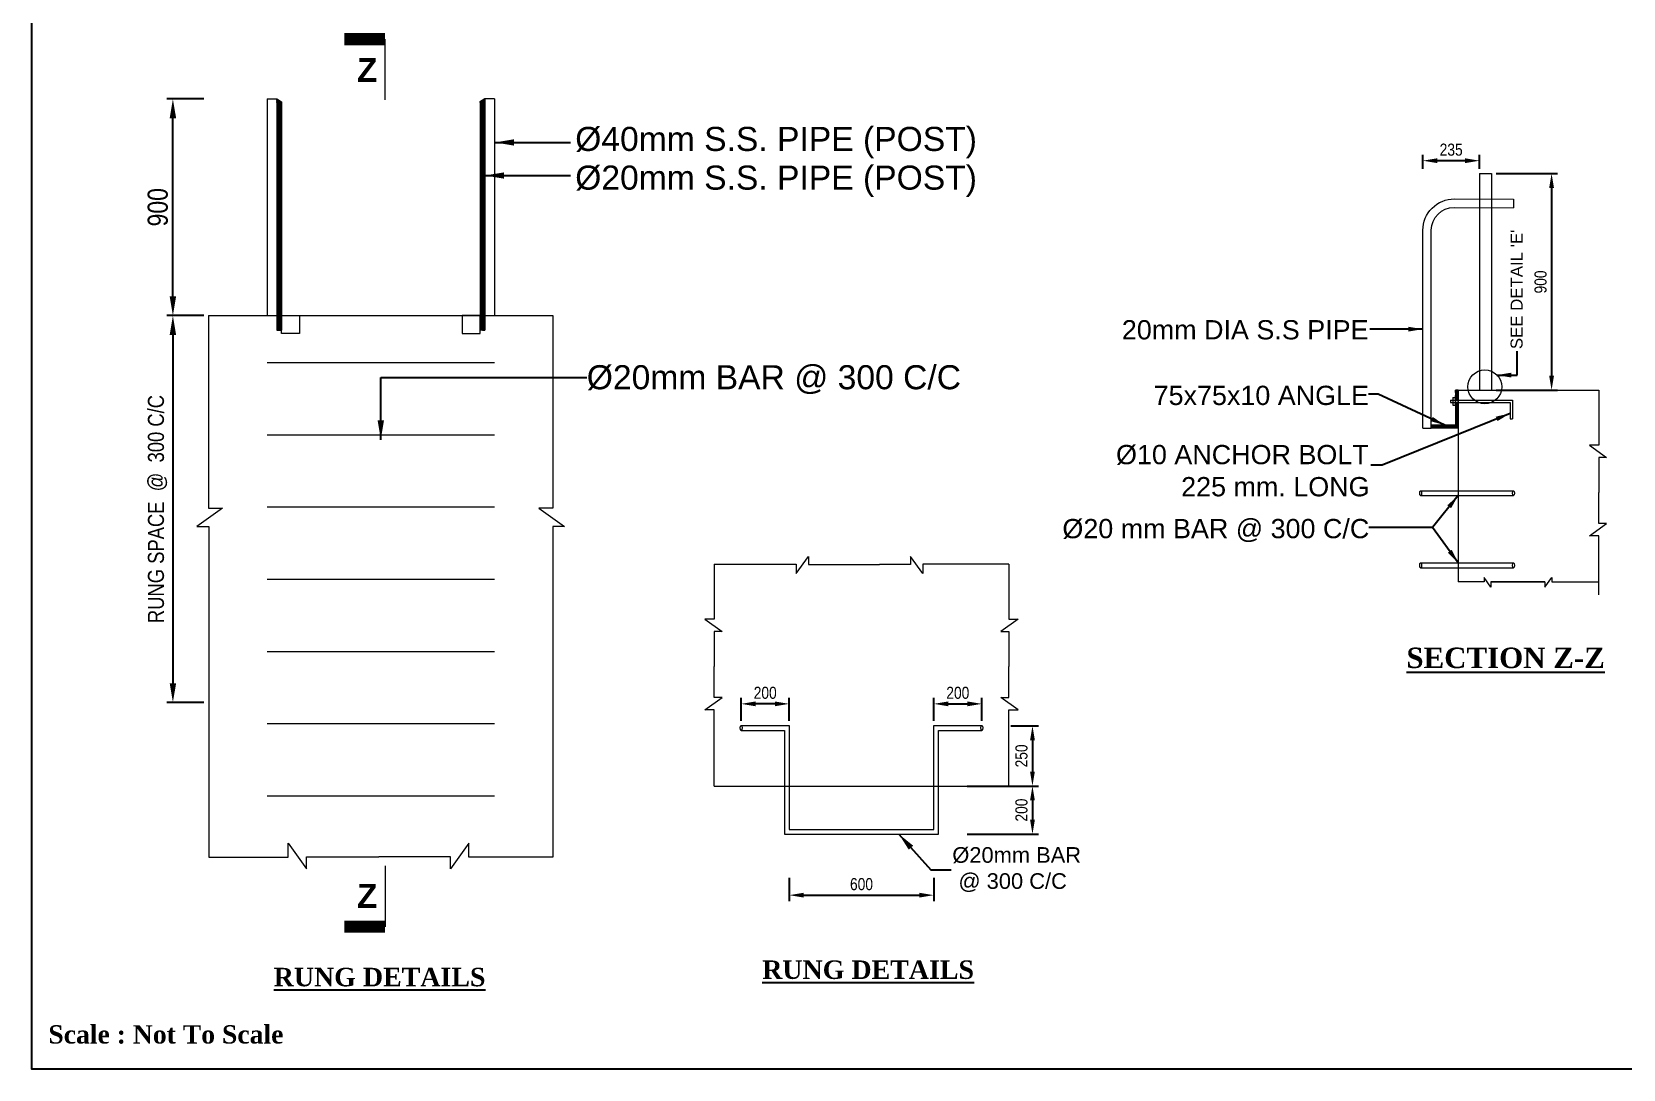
# Model space of a CAD drawing. Extents: x -119161 to 3778985, y -718511 to -30958.
# Drawn here: x 3215947 to 3222557, y -263409 to -259100 of the extents above; entities that cross this region are included whole.
import ezdxf

# ---------------------------------------------------------------- set-up
doc = ezdxf.new("R2010")
doc.units = 0
doc.header["$MEASUREMENT"] = 0
doc.layers.get('DEFPOINTS').update_dxf_attribs({"linetype": 'CONTINUOUS'})
doc.layers.add('Dim', color=7, linetype='CONTINUOUS', lineweight=9)
doc.layers.add('ROD', color=1, linetype='CONTINUOUS', lineweight=30)
doc.layers.add('LINE', color=7, linetype='CONTINUOUS')
doc.layers.add('TEXT', color=10, linetype='CONTINUOUS')
doc.styles.add('ARIAL', font='ARIALN.TTF')
doc.styles.add('DIM', font='isocp3.shx')
doc.styles.get("Standard").update_dxf_attribs({"font": 'times.ttf', "height": 250})
doc.styles.add('style1', font='times.ttf')
doc.dimstyles.new('Dim_25', dxfattribs={"dimtxt": 50, "dimasz": 50, "dimexe": 25, "dimexo": 20, "dimgap": 20, "dimtad": 1, "dimdec": 0, "dimzin": 0, "dimdsep": 46, "dimtxsty": 'DIM', "dimcen": 0.09, "dimclrd": 5, "dimclre": 5, "dimclrt": 7, "dimadec": 0, "dimazin": 0, "dimtfac": 1, "dimtdec": 0, "dimtmove": 0, "dimatfit": 3, "dimfxl": 1, "dimtolj": 1, "dimtzin": 0, "dimarcsym": 0})
doc.dimstyles.get("Standard").update_dxf_attribs({"dimtxt": 75, "dimasz": 75, "dimexe": 60, "dimexo": 60, "dimgap": 100, "dimtad": 1, "dimdec": 0, "dimzin": 0, "dimdsep": 46, "dimtxsty": 'style1', "dimcen": 0.09, "dimclrd": 5, "dimclre": 5, "dimadec": 0, "dimazin": 0, "dimtfac": 1, "dimtdec": 0, "dimtofl": 0, "dimtmove": 0, "dimatfit": 3, "dimfxl": 1, "dimtolj": 1, "dimtzin": 0, "dimarcsym": 0})
pattern_1 = [(45, (3126781.63067, -248646.01873), (-0.08838834765, 0.08838834765), [])]

# ---------------------------------------------------------------- blocks, each defined once
blk = doc.blocks.new('*D162')
at = {"layer": 'DEFPOINTS', "color": 0, "lineweight": -2, "ltscale": 50}
for p in [(3216680.9, -260278.9), (3216532.5, -261885.6), (3216681.5, -261885.6)]:
    blk.add_point(p, dxfattribs=at)
at = {"layer": 'Dim', "color": 5, "lineweight": -2, "ltscale": 50}
for p, q in [((3216660.9, -260278.9), (3216507.5, -260278.9)), ((3216532.5, -260358.9), (3216532.5, -261805.6)), ((3216661.5, -261885.6), (3216507.5, -261885.6))]:
    blk.add_line(p, q, dxfattribs=at)
for points in [[(3216519.2, -260358.9), (3216545.9, -260358.9), (3216532.5, -260278.9)], [(3216519.2, -261805.6), (3216545.9, -261805.6), (3216532.5, -261885.6)]]:
    blk.add_solid(points, dxfattribs=at)
at = {"layer": 'Dim', "color": 7, "ltscale": 50, "insert": (3216468.8, -261082.3), "char_height": 50, "attachment_point": 5, "rotation": 90, "style": 'ARIAL'}
blk.add_mtext('\\A1;{\\H1.3333x;RUNG SPACE  @  300 C/C}', dxfattribs=at)
blk = doc.blocks.new('*D163')
at = {"layer": 'DEFPOINTS', "color": 0, "lineweight": -2, "ltscale": 50}
for p in [(3216532.5, -259378.9), (3216680.9, -259378.9), (3216680.9, -260278.9)]:
    blk.add_point(p, dxfattribs=at)
at = {"layer": 'Dim', "color": 5, "lineweight": -2, "ltscale": 50}
for p, q in [((3216660.9, -259378.9), (3216507.5, -259378.9)), ((3216532.5, -260198.9), (3216532.5, -259458.9)), ((3216660.9, -260278.9), (3216507.5, -260278.9))]:
    blk.add_line(p, q, dxfattribs=at)
for points in [[(3216519.2, -259458.9), (3216545.9, -259458.9), (3216532.5, -259378.9)], [(3216519.2, -260198.9), (3216545.9, -260198.9), (3216532.5, -260278.9)]]:
    blk.add_solid(points, dxfattribs=at)
at = {"layer": 'Dim', "color": 7, "ltscale": 50, "insert": (3216470, -259828.9), "char_height": 50, "attachment_point": 5, "rotation": 90, "style": 'ARIAL'}
blk.add_mtext('\\A1;{\\H1.6667x;900}', dxfattribs=at)
blk = doc.blocks.new('*D164')
at = {"layer": 'DEFPOINTS', "color": 0, "lineweight": -2, "ltscale": 50}
for p in [(3222009.6, -259689.2), (3222009.6, -260589), (3222259.2, -260589)]:
    blk.add_point(p, dxfattribs=at)
at = {"layer": 'Dim', "color": 5, "lineweight": -2, "ltscale": 50}
for p, q in [((3222029.6, -259689.2), (3222284.2, -259689.2)), ((3222259.2, -259749.2), (3222259.2, -260529)), ((3222029.6, -260589), (3222284.2, -260589))]:
    blk.add_line(p, q, dxfattribs=at)
for points in [[(3222249.2, -259749.2), (3222269.2, -259749.2), (3222259.2, -259689.2)], [(3222249.2, -260529), (3222269.2, -260529), (3222259.2, -260589)]]:
    blk.add_solid(points, dxfattribs=at)
at = {"layer": 'Dim', "color": 7, "ltscale": 50, "insert": (3222213.7, -260139.1), "char_height": 50, "attachment_point": 5, "rotation": 90, "style": 'ARIAL'}
blk.add_mtext('\\A1;900', dxfattribs=at)
blk = doc.blocks.new('*D165')
at = {"layer": 'DEFPOINTS', "color": 0, "lineweight": -2, "ltscale": 50}
for p in [(3221724.6, -259635.5), (3221724.6, -259689.2), (3221959.6, -259689.2)]:
    blk.add_point(p, dxfattribs=at)
at = {"layer": 'Dim', "color": 5, "lineweight": -2, "ltscale": 50}
for p, q in [((3221724.6, -259669.2), (3221724.6, -259610.5)), ((3221899.6, -259635.5), (3221784.6, -259635.5)), ((3221959.6, -259669.2), (3221959.6, -259610.5))]:
    blk.add_line(p, q, dxfattribs=at)
for points in [[(3221784.6, -259625.5), (3221784.6, -259645.5), (3221724.6, -259635.5)], [(3221899.6, -259625.5), (3221899.6, -259645.5), (3221959.6, -259635.5)]]:
    blk.add_solid(points, dxfattribs=at)
at = {"layer": 'Dim', "color": 7, "ltscale": 50, "insert": (3221842.1, -259590), "char_height": 50, "attachment_point": 5, "style": 'ARIAL'}
blk.add_mtext('\\A1;235', dxfattribs=at)
blk = doc.blocks.new('*D166')
at = {"layer": 'DEFPOINTS', "color": 0, "lineweight": -2, "ltscale": 50}
for p in [(3218892.8, -261891.5), (3218892.8, -261981.5), (3219092.8, -261981.5)]:
    blk.add_point(p, dxfattribs=at)
at = {"layer": 'Dim', "color": 5, "lineweight": -2, "ltscale": 50}
for p, q in [((3218892.8, -261961.5), (3218892.8, -261866.5)), ((3219092.8, -261961.5), (3219092.8, -261866.5)), ((3219032.8, -261891.5), (3218952.8, -261891.5))]:
    blk.add_line(p, q, dxfattribs=at)
for points in [[(3218952.8, -261881.5), (3218952.8, -261901.5), (3218892.8, -261891.5)], [(3219032.8, -261881.5), (3219032.8, -261901.5), (3219092.8, -261891.5)]]:
    blk.add_solid(points, dxfattribs=at)
at = {"layer": 'Dim', "color": 7, "ltscale": 50, "insert": (3218992.8, -261845.9), "char_height": 50, "attachment_point": 5, "style": 'ARIAL'}
blk.add_mtext('\\A1;200', dxfattribs=at)
blk = doc.blocks.new('*D167')
at = {"layer": 'DEFPOINTS', "color": 0, "lineweight": -2, "ltscale": 50}
for p in [(3219892.8, -261891.5), (3219692.8, -261981.5), (3219892.8, -261981.5)]:
    blk.add_point(p, dxfattribs=at)
at = {"layer": 'Dim', "color": 5, "lineweight": -2, "ltscale": 50}
for p, q in [((3219692.8, -261961.5), (3219692.8, -261866.5)), ((3219892.8, -261961.5), (3219892.8, -261866.5)), ((3219752.8, -261891.5), (3219832.8, -261891.5))]:
    blk.add_line(p, q, dxfattribs=at)
for points in [[(3219752.8, -261881.5), (3219752.8, -261901.5), (3219692.8, -261891.5)], [(3219832.8, -261881.5), (3219832.8, -261901.5), (3219892.8, -261891.5)]]:
    blk.add_solid(points, dxfattribs=at)
at = {"layer": 'Dim', "color": 7, "ltscale": 50, "insert": (3219792.8, -261845.9), "char_height": 50, "attachment_point": 5, "style": 'ARIAL'}
blk.add_mtext('\\A1;200', dxfattribs=at)
blk = doc.blocks.new('*D168')
at = {"layer": 'DEFPOINTS', "color": 0, "lineweight": -2, "ltscale": 50}
for p in [(3219092.8, -262594.6), (3219692.8, -262594.6), (3219692.8, -262686.1)]:
    blk.add_point(p, dxfattribs=at)
at = {"layer": 'Dim', "color": 5, "lineweight": -2, "ltscale": 50}
for p, q in [((3219092.8, -262614.6), (3219092.8, -262711.1)), ((3219692.8, -262614.6), (3219692.8, -262711.1)), ((3219152.8, -262686.1), (3219632.8, -262686.1))]:
    blk.add_line(p, q, dxfattribs=at)
for points in [[(3219152.8, -262676.1), (3219152.8, -262696.1), (3219092.8, -262686.1)], [(3219632.8, -262676.1), (3219632.8, -262696.1), (3219692.8, -262686.1)]]:
    blk.add_solid(points, dxfattribs=at)
at = {"layer": 'Dim', "color": 7, "ltscale": 50, "insert": (3219392.8, -262640.5), "char_height": 50, "attachment_point": 5, "style": 'ARIAL'}
blk.add_mtext('\\A1;600', dxfattribs=at)
blk = doc.blocks.new('*D169')
at = {"layer": 'DEFPOINTS', "color": 0, "lineweight": -2, "ltscale": 50}
for p in [(3219993.1, -261982.6), (3219993.1, -262232.7), (3220102.9, -262232.7)]:
    blk.add_point(p, dxfattribs=at)
at = {"layer": 'Dim', "color": 5, "lineweight": -2, "ltscale": 50}
for p, q in [((3220013.1, -261982.6), (3220127.9, -261982.6)), ((3220102.9, -262042.6), (3220102.9, -262172.7)), ((3220013.1, -262232.7), (3220127.9, -262232.7))]:
    blk.add_line(p, q, dxfattribs=at)
for points in [[(3220092.9, -262042.6), (3220112.9, -262042.6), (3220102.9, -261982.6)], [(3220092.9, -262172.7), (3220112.9, -262172.7), (3220102.9, -262232.7)]]:
    blk.add_solid(points, dxfattribs=at)
at = {"layer": 'Dim', "color": 7, "ltscale": 50, "insert": (3220057.4, -262107.6), "char_height": 50, "attachment_point": 5, "rotation": 90, "style": 'ARIAL'}
blk.add_mtext('\\A1;250', dxfattribs=at)
blk = doc.blocks.new('*D170')
at = {"layer": 'DEFPOINTS', "color": 0, "lineweight": -2, "ltscale": 50}
for p in [(3219811.4, -262232.7), (3219811.4, -262432.7), (3220102.9, -262432.7)]:
    blk.add_point(p, dxfattribs=at)
at = {"layer": 'Dim', "color": 5, "lineweight": -2, "ltscale": 50}
for p, q in [((3219831.4, -262232.7), (3220127.9, -262232.7)), ((3220102.9, -262292.7), (3220102.9, -262372.7)), ((3219831.4, -262432.7), (3220127.9, -262432.7))]:
    blk.add_line(p, q, dxfattribs=at)
for points in [[(3220092.9, -262292.7), (3220112.9, -262292.7), (3220102.9, -262232.7)], [(3220092.9, -262372.7), (3220112.9, -262372.7), (3220102.9, -262432.7)]]:
    blk.add_solid(points, dxfattribs=at)
at = {"layer": 'Dim', "color": 7, "ltscale": 50, "insert": (3220057.4, -262332.7), "char_height": 50, "attachment_point": 5, "rotation": 90, "style": 'ARIAL'}
blk.add_mtext('\\A1;200', dxfattribs=at)

msp = doc.modelspace()

# ---------------------------------------------------------------- hatches: boundary and pattern name
at = {"layer": 'LINE', "lineweight": 9}
h = msp.add_hatch(dxfattribs=at)
h.set_pattern_fill('ANSI31', color=8)
h.set_pattern_definition(pattern_1)
h.paths.add_polyline_path([(3216983.9, -259390.5), (3216963.9, -259378.9), (3216963.9, -260278.9), (3216983.9, -260278.9)])
h.paths.add_polyline_path([(3216983.9, -260278.9), (3216963.9, -260278.9), (3216963.9, -260339.9), (3216983.9, -260339.9)])
h = msp.add_hatch(dxfattribs=at)
h.set_pattern_fill('ANSI31', color=8)
h.set_pattern_definition(pattern_1)
h.paths.add_polyline_path([(3217808.4, -259390.5), (3217828.4, -259378.9), (3217828.4, -260278.9), (3217808.4, -260278.9)])
h.paths.add_polyline_path([(3217808.4, -260278.9), (3217828.4, -260278.9), (3217828.4, -260339.9), (3217808.4, -260339.9)])
h = msp.add_hatch(dxfattribs=at)
h.set_pattern_fill('ANSI31', color=13)
h.set_pattern_definition([(45, (3126399.5175, -248974.86682), (-0.08838834765, 0.08838834765), [])])
h.paths.add_polyline_path([(3221871.6, -260639.7), (3221860.1, -260639.7), (3221860.1, -260650.8), (3221860.1, -260733.9), (3221759.6, -260733.9), (3221759.6, -260745.9), (3221871.6, -260745.9)])
h.paths.add_polyline_path([(3221871.6, -260589), (3221860.1, -260589), (3221860.1, -260629.7), (3221871.6, -260629.7)])

# ---------------------------------------------------------------- linework, layer by layer
at = {"layer": 'LINE', "color": 7, "lineweight": 9}
for p, q in [((3216963.9, -260339.9), (3216983.9, -260339.9)), ((3217828.4, -260339.9), (3217808.4, -260339.9)), ((3218781.3, -262232.7), (3220004.3, -262232.7))]:
    msp.add_line(p, q, dxfattribs=at)
at = {"layer": 'LINE', "color": 1, "lineweight": 9}
for p, q in [((3221871.6, -260589), (3221860.1, -260589)), ((3221860.1, -260589), (3221860.1, -260733.9)), ((3221871.6, -260745.9), (3221871.6, -260589)), ((3221860.1, -260733.9), (3221759.6, -260733.9))]:
    msp.add_line(p, q, dxfattribs=at)
at = {"layer": 'LINE', "color": 4, "lineweight": 9}
msp.add_line((3221724.6, -260745.9), (3221759.6, -260745.9), dxfattribs=at)
at = {"layer": 'LINE'}
msp.add_lwpolyline([(3229445.1, -263408.8), (3215946.6, -263408.8), (3215946.6, -253863.4), (3229445.1, -253863.4)], close=True, dxfattribs=at)
at = {"layer": 'LINE', "color": 6, "lineweight": 9}
for points in [[(3217414.2, -259130.8, 50, 50, 0), (3217244.3, -259130.8, 0, 0, 0)], [(3217414.2, -262816.9, 50, 50, 0), (3217244.3, -262816.9, 0, 0, 0)]]:
    msp.add_lwpolyline(points, format="xyseb", dxfattribs=at)
for points in [[(3217414.2, -259383.2), (3217414.2, -259130.8)], [(3217414.2, -262564.5), (3217414.2, -262816.9)]]:
    msp.add_lwpolyline(points, dxfattribs=at)
at = {"layer": 'LINE', "color": 7, "lineweight": 9}
for points in [[(3216923.9, -259378.9), (3216963.9, -259378.9)], [(3216923.9, -259378.9), (3216923.9, -260278.9)], [(3216963.9, -259378.9), (3216963.9, -260339.9)], [(3216963.9, -259378.9), (3216983.9, -259390.5)], [(3216983.9, -259390.5), (3216983.9, -260339.9)], [(3217828.4, -259378.9), (3217808.4, -259390.5)], [(3217808.4, -259390.5), (3217808.4, -260339.9)], [(3217868.4, -259378.9), (3217828.4, -259378.9)], [(3217828.4, -259378.9), (3217828.4, -260339.9)], [(3217868.4, -259378.9), (3217868.4, -260278.9)], [(3216680.9, -260278.9), (3218111.3, -260278.9)]]:
    msp.add_lwpolyline(points, dxfattribs=at)
at = {"layer": 'LINE', "color": 0, "lineweight": 9}
for points in [[(3221959.6, -259689.2), (3221959.6, -260589)], [(3221959.6, -259689.2), (3222009.6, -259689.2)], [(3222009.6, -259689.2), (3222009.6, -260589)], [(3221871.6, -260589), (3222455.7, -260589)], [(3221871.6, -260589), (3221871.6, -261384.9)]]:
    msp.add_lwpolyline(points, dxfattribs=at)
at = {"layer": 'LINE', "color": 4, "lineweight": 9}
for points in [[(3221724.6, -260745.9), (3221724.6, -259924.5, -0.414214), (3221854.6, -259794.5), (3222101.6, -259795.6)], [(3221759.6, -260745.9), (3221759.6, -259924.5, -0.413987), (3221854.6, -259829.5), (3222101.5, -259830.6)]]:
    msp.add_lwpolyline(points, format="xyb", dxfattribs=at)
msp.add_lwpolyline([(3222101.6, -259795.6), (3222101.6, -259830.6)], dxfattribs=at)
at = {"layer": 'LINE', "color": 5, "lineweight": 9}
for points in [[(3216680.9, -260278.9), (3216680.9, -261078.8), (3216739.1, -261078.8), (3216632.6, -261155), (3216681.5, -261155), (3216681.5, -262527.9)], [(3218111.3, -260278.9), (3218111.3, -261078.8), (3218053.2, -261078.8), (3218159.6, -261155), (3218110.8, -261155), (3218110.8, -262527.9)], [(3222455.7, -260589), (3222455.7, -260817.4), (3222416.9, -260817.4), (3222487.9, -260868.2), (3222455.3, -260868.2), (3222455.3, -261013.9)], [(3222455.7, -261438.9), (3222455.7, -261193.2), (3222416.9, -261193.2), (3222487.9, -261142.4), (3222455.3, -261142.4), (3222455.3, -261013.9)], [(3218781.3, -261311.8), (3219121.2, -261311.8), (3219121.2, -261350.6), (3219172, -261279.6), (3219172, -261312.2), (3219467.8, -261312.2)], [(3220004.3, -261311.8), (3219647, -261311.8), (3219647, -261350.6), (3219596.3, -261279.6), (3219596.3, -261312.2), (3219467.8, -261312.2)], [(3218781.3, -261311.8), (3218781.3, -261540.2), (3218742.5, -261540.2), (3218813.5, -261590.9), (3218780.9, -261590.9), (3218780.9, -261736.7)], [(3220004.3, -261311.8), (3220004.3, -261540.2), (3220043.1, -261540.2), (3219972.1, -261590.9), (3220004.7, -261590.9), (3220004.7, -261736.7)], [(3222231.4, -261384.7), (3222007, -261384.7), (3222007, -261406.4), (3221978.6, -261366.6), (3221978.6, -261384.9), (3221871.6, -261384.9)], [(3222007, -261384.7), (3222231.4, -261384.7), (3222231.4, -261406.4), (3222259.8, -261366.6), (3222259.8, -261384.9), (3222455.7, -261384.9)], [(3218781.3, -262232.7), (3218781.3, -261916), (3218742.5, -261916), (3218813.5, -261865.2), (3218780.9, -261865.2), (3218780.9, -261736.7)], [(3220004.3, -262232.7), (3220004.3, -261916), (3220043.1, -261916), (3219972.1, -261865.2), (3220004.7, -261865.2), (3220004.7, -261736.7)], [(3216681.5, -262527.9), (3217011.3, -262527.9), (3217011.3, -262469.8), (3217087.4, -262576.2), (3217087.4, -262527.4), (3217387.3, -262527.4)], [(3218110.8, -262527.9), (3217761.3, -262527.9), (3217761.3, -262469.8), (3217685.1, -262576.2), (3217685.1, -262527.4), (3217387.3, -262527.4)]]:
    msp.add_lwpolyline(points, dxfattribs=at)
at = {"layer": 'LINE', "color": 3, "lineweight": 9}
for points in [[(3217058.9, -260353.9), (3216983.9, -260353.9), (3216983.9, -260278.9), (3217058.9, -260278.9)], [(3217733.4, -260353.9), (3217808.4, -260353.9), (3217808.4, -260278.9), (3217733.4, -260278.9)]]:
    msp.add_lwpolyline(points, close=True, dxfattribs=at)
for points in [[(3216923.9, -260473.6), (3217868.4, -260473.6)], [(3216923.9, -260773.6), (3217868.4, -260773.6)], [(3216923.9, -261073.6), (3217868.4, -261073.6)], [(3216923.9, -261373.6), (3217868.4, -261373.6)], [(3216923.9, -261673.6), (3217868.4, -261673.6)], [(3216923.9, -261973.6), (3217868.4, -261973.6)], [(3216923.9, -262273.6), (3217868.4, -262273.6)]]:
    msp.add_lwpolyline(points, dxfattribs=at)
at = {"layer": 'LINE', "color": 1, "lineweight": 9}
for points in [[(3221871.6, -260745.9), (3221759.6, -260745.9)], [(3221715.4, -261006.2), (3222101.4, -261006.2)], [(3221715.4, -261026.2), (3222101.4, -261026.2)], [(3221715.4, -261306.2), (3222101.4, -261306.2)], [(3221715.4, -261326.2), (3222101.4, -261326.2)], [(3218892.8, -261981.5), (3219092.8, -261981.5), (3219092.8, -262302.5), (3219092.8, -262412.7), (3219692.8, -262412.7), (3219692.8, -262302.5), (3219692.8, -261981.5), (3219892.8, -261981.5)], [(3218892.8, -262001.5), (3219072.8, -262001.5), (3219072.8, -262302.5), (3219072.8, -262432.7), (3219712.8, -262432.7), (3219712.8, -262302.5), (3219712.8, -262001.5), (3219892.8, -262001.5)], [(3219092.8, -262232.7), (3219692.8, -262232.7)]]:
    msp.add_lwpolyline(points, dxfattribs=at)
at = {"layer": 'LINE', "color": 3, "lineweight": 9}
msp.add_circle((3221982, -260574.5), 70.3, dxfattribs=at)
at = {"layer": 'LINE', "color": 1, "lineweight": 9}
for centre, ratio in [((3221715.4, -261016.2), 0.403639), ((3222101.4, -261016.2), 0.403639), ((3221715.4, -261316.2), 0.403639), ((3222101.4, -261316.2), 0.403639), ((3218892.8, -261991.5), 0.371892), ((3219892.8, -261991.5), 0.371892)]:
    msp.add_ellipse(centre, major_axis=(0, 10), ratio=ratio, dxfattribs=at)
at = {"layer": 'ROD', "lineweight": 9}
for p, q in [((3221838.8, -260629.7), (3221838.8, -260639.7)), ((3221848.5, -260618.5), (3221860.1, -260618.5)), ((3221848.5, -260650.8), (3221860.1, -260650.8)), ((3222086.6, -260708.1), (3222096.6, -260708.1))]:
    msp.add_line(p, q, dxfattribs=at)
for points in [[(3221838.8, -260629.7), (3222096.6, -260629.7)], [(3221848.5, -260618.5), (3221848.5, -260650.8)], [(3222096.6, -260629.7), (3222096.6, -260708.1)], [(3221838.8, -260639.7), (3222086.6, -260639.7)], [(3222086.6, -260639.7), (3222086.6, -260708.1)]]:
    msp.add_lwpolyline(points, dxfattribs=at)
at = {"layer": 'ROD', "color": 1, "lineweight": 9}
msp.add_lwpolyline([(3221860.1, -260650.8), (3221860.1, -260611)], dxfattribs=at)

# ---------------------------------------------------------------- texts
at = {"layer": 'LINE', "color": 0, "attachment_point": 4}
for s, insert, char_height, width in [('{\\fArial|b1|i0|c0|p34;Z}', (3217296.9, -259258.6), 100, 1521.805), ('{\\fArial|b0|i0|c0|p34;%%C40mm S.S. PIPE (POST)}', (3218203.6, -259560.1), 100, 2232.711), ('{\\fArial|b0|i0|c0|p34;%%C20mm S.S. PIPE (POST)}', (3218203.6, -259720.8), 100, 1897.065), ('\\pi44.955;{\\fArial|b0|i0|c0|p34;20mm DIA S.S PIPE}', (3220429.3, -260338.3), 80, 1060.453), ('{\\fArial|b0|i0|c0|p34;%%C20mm BAR @ 300 C/C}', (3218251.6, -260544.9), 100, 1931.59), ('{\\fArial|b0|i0|c0|p34;75x75x10 ANGLE}', (3220606.2, -260610.8), 80, 915.978), ('\\pi95.082;{\\fArial|b0|i0|c0|p34;Ø10 ANCHOR BOLT\\P\\pi365.59;225 mm. LONG}', (3220355, -260923.4), 80, 1137.865), ('{\\fArial|b0|i0|c0|p34;%%C20 mm BAR @ 300 C/C}', (3220227.3, -261171.6), 80, 1302.275), ('{\\fArial|b0|i0|c0|p34;%%C20mm BAR\\P @ 300 C/C}', (3219770.1, -262579.8), 65, 952.642), ('{\\fArial|b1|i0|c0|p34;Z}', (3217296.9, -262689.1), 100, 1521.805)]:
    msp.add_mtext(s, dxfattribs=dict(at, insert=insert, char_height=char_height, width=width))
at = {"layer": 'LINE', "color": 0, "insert": (3222114.3, -260418.2), "char_height": 50, "width": 538.69, "attachment_point": 4, "rotation": 90}
msp.add_mtext("{\\fArial|b0|i0|c0|p34;SEE DETAIL 'E'}", dxfattribs=at)
at = {"layer": 'LINE', "color": 6, "width": 1072.517, "attachment_point": 5}
for s, insert, char_height in [('{\\fTimes New Roman|b1|i0|c0|p18;\\LSECTION Z-Z}', (3222068.2, -261701), 85), ('{\\fTimes New Roman|b1|i0|c0|p18;\\LRUNG DETAILS}', (3217391.1, -263026.7), 76.8), ('{\\fTimes New Roman|b1|i0|c0|p18;\\LRUNG DETAILS}', (3219420.3, -262996.1), 76.8)]:
    msp.add_mtext(s, dxfattribs=dict(at, insert=insert, char_height=char_height))
at = {"layer": 'TEXT', "color": 0, "linetype": 'ByBlock', "insert": (3216015.3, -263226.2), "char_height": 76.066, "width": 1410.159, "attachment_point": 1, "style": 'ARIAL'}
msp.add_mtext('{\\fTimes New Roman|b1|i0|c0|p18;Scale : Not To Scale}', dxfattribs=at)

# ---------------------------------------------------------------- dimensions: what is measured, and where the dimension line sits
at = {"layer": 'Dim', "ltscale": 50}
for base, p2, text, picture, middle in [((3216532.5, -259378.9), (3216680.9, -259378.9), '{\\H1.6667x;<>}', '*D163', (3216470, -259828.9)), ((3216532.5, -261885.6), (3216681.5, -261885.6), '{\\H1.3333x;RUNG SPACE  @  300 C/C}', '*D162', (3216468.8, -261082.3))]:
    dim = msp.add_linear_dim(base=base, p1=(3216680.9, -260278.9), p2=p2, angle=90, text=text, dimstyle='Dim_25', override={"dimasz": 80, "dimtxsty": 'ARIAL'}, dxfattribs=at)
    dim.commit()
    dim.dimension.update_dxf_attribs({"geometry": picture, "text_midpoint": middle})
for base, p1, p2, picture, middle in [((3221724.6, -259635.5), (3221959.6, -259689.2), (3221724.6, -259689.2), '*D165', (3221842.1, -259590)), ((3218892.8, -261891.5), (3219092.8, -261981.5), (3218892.8, -261981.5), '*D166', (3218992.8, -261845.9)), ((3219892.8, -261891.5), (3219692.8, -261981.5), (3219892.8, -261981.5), '*D167', (3219792.8, -261845.9)), ((3219692.8, -262686.1), (3219092.8, -262594.6), (3219692.8, -262594.6), '*D168', (3219392.8, -262640.5))]:
    dim = msp.add_linear_dim(base=base, p1=p1, p2=p2, dimstyle='Dim_25', override={"dimasz": 60, "dimtxsty": 'ARIAL'}, dxfattribs=at)
    dim.commit()
    dim.dimension.update_dxf_attribs({"geometry": picture, "text_midpoint": middle})
for base, p1, p2, picture, middle in [((3222259.2, -260589), (3222009.6, -259689.2), (3222009.6, -260589), '*D164', (3222213.7, -260139.1)), ((3220102.9, -262232.7), (3219993.1, -261982.6), (3219993.1, -262232.7), '*D169', (3220057.4, -262107.6)), ((3220102.9, -262432.7), (3219811.4, -262232.7), (3219811.4, -262432.7), '*D170', (3220057.4, -262332.7))]:
    dim = msp.add_linear_dim(base=base, p1=p1, p2=p2, angle=90, dimstyle='Dim_25', override={"dimasz": 60, "dimtxsty": 'ARIAL'}, dxfattribs=at)
    dim.commit()
    dim.dimension.update_dxf_attribs({"geometry": picture, "text_midpoint": middle})

# ---------------------------------------------------------------- leaders
for points, override in [([(3217869.6, -259559.7), (3218183.9, -259559.7)], {"dimasz": 80, "dimtxsty": 'ARIAL'}), ([(3217828.4, -259697.1), (3218183.9, -259697.1)], {"dimasz": 80, "dimtxsty": 'ARIAL'}), ([(3221724.6, -260335.2), (3221504, -260335.2)], {"dimasz": 60, "dimtxsty": 'ARIAL'}), ([(3222031.5, -260526), (3222115.9, -260526), (3222115.9, -260426.4)], {"dimasz": 60, "dimtxsty": 'ARIAL'}), ([(3217396.1, -260794.4), (3217396.1, -260536.3), (3218251.6, -260536.3)], {"dimasz": 80, "dimtxsty": 'ARIAL'}), ([(3221815.6, -260733.9), (3221539.3, -260605.1), (3221498.2, -260605.1)], {"dimasz": 60, "dimtxsty": 'ARIAL'}), ([(3222086.6, -260685.3), (3221556.1, -260900.3), (3221509, -260900.4)], {"dimasz": 60, "dimtxsty": 'ARIAL'}), ([(3221871.6, -261026.2), (3221764.3, -261158.9), (3221499.5, -261158.9)], {"dimasz": 60, "dimtxsty": 'ARIAL'}), ([(3221871.6, -261306.2), (3221764.3, -261158.9), (3221499.5, -261158.9)], {"dimasz": 60, "dimtxsty": 'ARIAL'})]:
    msp.add_leader(points, dimstyle='Dim_25', override=override, dxfattribs=at)
at = {"layer": 'LINE', "color": 5, "lineweight": 9}
msp.add_leader([(3219548.1, -262432.7), (3219680.1, -262580.4), (3219765.5, -262580.4)], dimstyle='Standard', override={"dimtad": 0, "dimfxl": 7}, dxfattribs=at)

doc.saveas('drawing.dxf')
